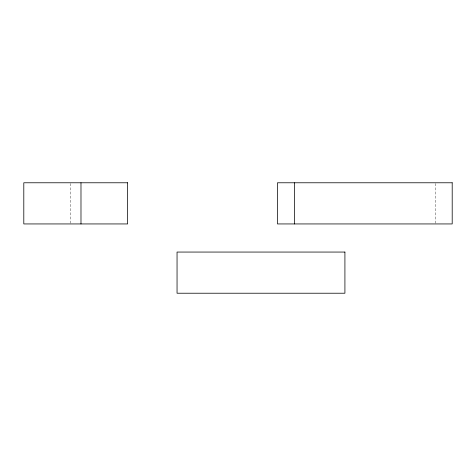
<?xml version="1.0" encoding="UTF-8"?>
<svg xmlns="http://www.w3.org/2000/svg" width="476" height="476" viewBox="0 0 476 476"><rect width="100%" height="100%" fill="white"/><g stroke="black" fill="none" stroke-linecap="round" stroke-linejoin="round"><path stroke-width="0.36" stroke-dasharray="2.38 1.78" d="M435.29 183.51L435.29 223.202M70.466 183.51L70.466 223.202"/><path stroke-width="0.71" d="M294.376 182.778L294.376 223.94M80.985 182.778L80.985 223.94M127.645 182.778L23.8 182.778L23.8 223.94L127.645 223.94L127.645 182.778M452.2 182.778L277.466 182.778L277.466 223.94L452.2 223.94L452.2 182.778M344.916 252.06L177.048 252.06L177.048 293.222L344.916 293.222L344.916 252.06"/></g></svg>
